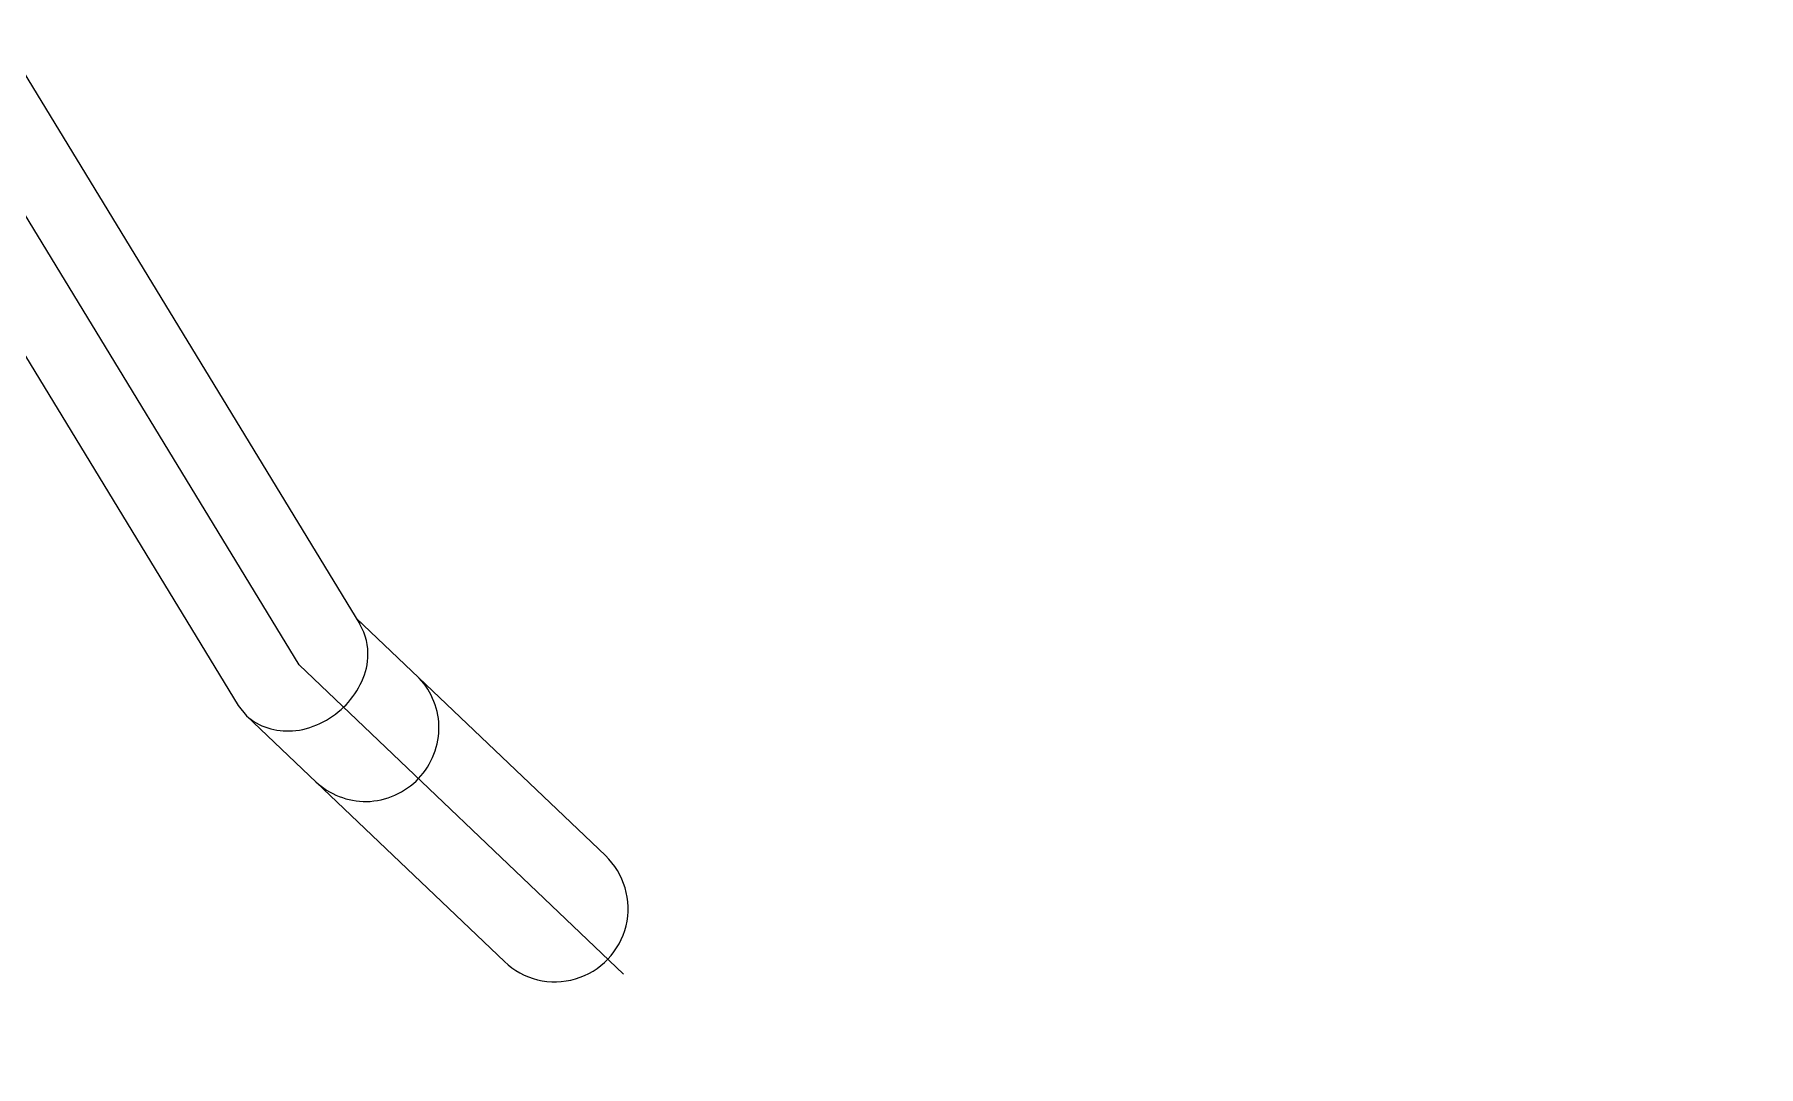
# Model space of a CAD drawing. Header units: millimetres. Extents: x 1145859089 to 1147511753, y -1047484727 to -1047247487.
# Drawn here: x 1146331046 to 1146331446.4, y -1047437258.9 to -1047437019.3 of the extents above; entities that cross this region are included whole.
import ezdxf
from ezdxf.xclip import XClip

# ---------------------------------------------------------------- set-up
doc = ezdxf.new("R2010")
doc.units = ezdxf.units.MM
doc.header["$LTSCALE"] = 100
doc.header["$MEASUREMENT"] = 0
doc.header["$XCLIPFRAME"] = 2
doc.linetypes.add('CENTERX2', pattern=[4, 2.5, -0.5, 0.5, -0.5])
doc.linetypes.add('단지배치도$0$CENTER', pattern=[31, 30, -0.5, 0, -0.5])
doc.layers.get('0').update_dxf_attribs({"linetype": 'CONTINUOUS'})
for name, color, linetype in [('L-지중매입', 3, 'CENTERX2'), ('XREF', 135, 'CONTINUOUS'), ('단지배치도$0$W240910', 135, 'CONTINUOUS')]:
    doc.layers.add(name, color=color, linetype=linetype)

# ---------------------------------------------------------------- blocks, each defined once
blk = doc.blocks.new('단지배치도$0$zw$9902')
at = {"layer": '단지배치도$0$W240910', "linetype": 'ByBlock', "ltscale": 20}
for p, q in [((62448.03, -65786.9), (62259.66, -65477.88)), ((62230.64, -65495.59), (62419.7, -65805.75)), ((62504.97, -65840.63), (62447.21, -65785.55)), ((62419.7, -65805.75), (62421.64, -65808.16)), ((62481.51, -65865.24), (62421.64, -65808.16))]:
    blk.add_line(p, q, dxfattribs=at)
at = {"layer": '단지배치도$0$W240910', "linetype": '단지배치도$0$CENTER'}
for p, q in [((62433.86, -65796.31), (62245.14, -65486.72)), ((62509.16, -65868.12), (62433.86, -65796.31))]:
    blk.add_line(p, q, dxfattribs=at)
at = {"layer": '단지배치도$0$W240910'}
for radius in [11431.38, 11931.38]:
    blk.add_arc((57394.29, -57699.4), radius, 251.62775, 321.418131, dxfattribs=at)
at = {"layer": '단지배치도$0$W240910', "linetype": 'ByBlock', "ltscale": 20}
blk.add_arc((62493.24, -65852.93), 17, 226.3647, 46.3647, dxfattribs=at)
for points, knots in [([(62444.18, -65806.16), (62447.24, -65803.19), (62451.01, -65796.41), (62449.32, -65789.23), (62447.98, -65786.93)], [0, 0, 0, 0, 12.781271, 20.745186, 20.745186, 20.745186, 20.745186]), ([(62461.58, -65822.75), (62464.62, -65819.56), (62468.23, -65810.58), (62464.24, -65801.8), (62461.2, -65798.89)], [0, 0, 0, 0, 13.196875, 25.824969, 25.824969, 25.824969, 25.824969]), ([(62437.73, -65823.5), (62440.78, -65826.4), (62449.74, -65829.96), (62458.55, -65825.93), (62461.58, -65822.75)], [0, 0, 0, 0, 12.628093, 25.824969, 25.824969, 25.824969, 25.824969])]:
    blk.add_open_spline(points, degree=3, knots=knots, dxfattribs=at)
for points in [[(62421.64, -65808.16), (62424.32, -65810.76), (62428.56, -65811.9), (62432.29, -65811.67)], [(62432.29, -65811.67), (62436.65, -65811.39), (62441.05, -65809.2), (62444.18, -65806.16)]]:
    blk.add_open_spline(points, degree=3, dxfattribs=at)
blk = doc.blocks.new('단지배치도')
blk.add_blockref('단지배치도$0$zw$9902', (141034.19, 142437.16))

msp = doc.modelspace()

# ---------------------------------------------------------------- linework, layer by layer
at = {"layer": 'L-지중매입', "ltscale": 2}
msp.add_arc((1146292364.149594, -1047402174.186541, 0), 45716.750817, 303.4822833292, 333.0437788935, dxfattribs=at)

# ---------------------------------------------------------------- block references
at = {"layer": 'XREF'}
ref = msp.add_blockref('단지배치도', (1146127639.433663, -1047513806.462535), dxfattribs=at)
XClip(ref).set_block_clipping_path([(72982.4064819524, 34919.7593965298), (360382.4067475507, 255319.7593436697)])

doc.saveas('drawing.dxf')
